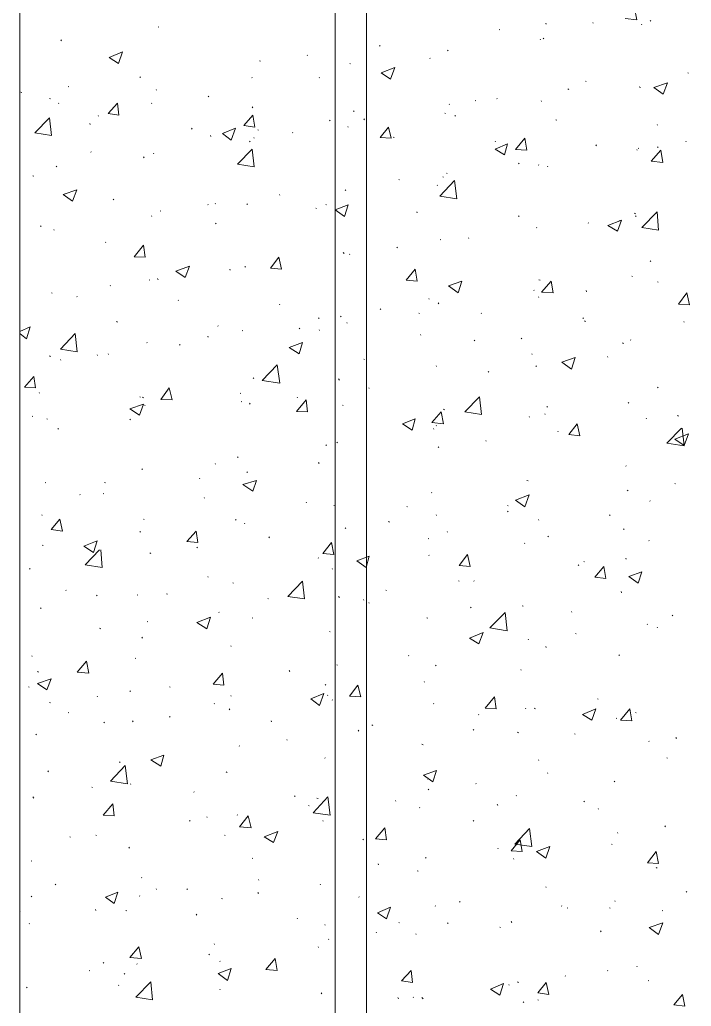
# Model space of a CAD drawing. Header units: millimetres. Extents: x 2928 to 3112, y 1220 to 1280.
# Drawn here: x 2940.98 to 2943.122, y 1243.663 to 1246.81 of the extents above; entities that cross this region are included whole.
import ezdxf

# ---------------------------------------------------------------- set-up
doc = ezdxf.new("R2010")
doc.units = ezdxf.units.MM

msp = doc.modelspace()

# ---------------------------------------------------------------- linework, layer by layer
at = {"color": 253, "linetype": 'Continuous', "lineweight": 5, "true_color": 0x9a9a9a}
for points in [[(2940.97965, 1262.56226), (2981.54689, 1262.56226), (2981.54689, 1240.79028), (2940.97965, 1240.79028)], [(2941.98633, 1261.55224), (2980.53854, 1261.55224), (2980.53854, 1241.8003), (2941.98633, 1241.8003)]]:
    msp.add_lwpolyline(points, close=True, dxfattribs=at)
msp.add_lwpolyline([(2961.2116, 1241.9003), (2942.08633, 1241.9003), (2942.08633, 1247.74538), (2950.25144, 1247.74538), (2950.25144, 1256.61384), (2942.08633, 1256.61384), (2942.08633, 1261.45224), (2961.2116, 1261.45224), (2961.2116, 1249.1904)], dxfattribs=at)
at = {"color": 92, "linetype": 'Continuous', "lineweight": 13, "true_color": 0x00b800}
for points in [[(2942.94801, 1246.8087), (2942.94134, 1246.84703), (2942.94134, 1246.84703)], [(2942.65967, 1246.79537), (2942.658, 1246.7987), (2942.658, 1246.7987)], [(2942.80967, 1246.7987), (2942.80801, 1246.80037), (2942.80801, 1246.80037)], [(2942.91134, 1246.8137), (2942.94801, 1246.8087), (2942.94801, 1246.8087)], [(2942.96467, 1246.7937), (2942.96301, 1246.79537), (2942.96301, 1246.79537)], [(2942.99301, 1246.80537), (2942.99134, 1246.80703), (2942.99134, 1246.80703)], [(2941.42299, 1246.78537), (2941.42132, 1246.78703), (2941.42132, 1246.78703)], [(2942.51133, 1246.77703), (2942.50967, 1246.7787), (2942.50967, 1246.7787)], [(2941.11298, 1246.74203), (2941.11131, 1246.74537), (2941.11131, 1246.74537)], [(2942.64134, 1246.74537), (2942.63967, 1246.74703), (2942.63967, 1246.74703)], [(2942.65134, 1246.7487), (2942.64967, 1246.75037), (2942.64967, 1246.75037)], [(2941.26465, 1246.6887), (2941.30798, 1246.70703), (2941.30798, 1246.70703)], [(2941.29465, 1246.67037), (2941.30798, 1246.70703), (2941.30798, 1246.70703)], [(2941.89799, 1246.69537), (2941.89633, 1246.69703), (2941.89633, 1246.69703)], [(2942.12966, 1246.72537), (2942.128, 1246.72703), (2942.128, 1246.72703)], [(2942.34633, 1246.71037), (2942.34467, 1246.71203), (2942.34467, 1246.71203)], [(2941.26465, 1246.6887), (2941.29465, 1246.67037), (2941.29465, 1246.67037)], [(2941.74799, 1246.67703), (2941.74466, 1246.6787), (2941.74466, 1246.6787)], [(2942.03466, 1246.6687), (2942.03299, 1246.67037), (2942.03299, 1246.67037)], [(2942.28966, 1246.68537), (2942.288, 1246.68703), (2942.288, 1246.68703)], [(2942.133, 1246.64036), (2942.17633, 1246.65703), (2942.17633, 1246.65703)], [(2942.133, 1246.64036), (2942.163, 1246.62036), (2942.163, 1246.62036)], [(2942.163, 1246.62036), (2942.17633, 1246.65703), (2942.17633, 1246.65703)], [(2943.11301, 1246.6387), (2943.11134, 1246.64036), (2943.11134, 1246.64036)], [(2941.36465, 1246.62536), (2941.36298, 1246.62703), (2941.36298, 1246.62703)], [(2941.72132, 1246.6237), (2941.71966, 1246.62536), (2941.71966, 1246.62536)], [(2941.93633, 1246.6237), (2941.93466, 1246.62536), (2941.93466, 1246.62536)], [(2942.78634, 1246.61203), (2942.78467, 1246.6137), (2942.78467, 1246.6137)], [(2943.00301, 1246.5937), (2943.04634, 1246.6087), (2943.04634, 1246.6087)], [(2943.03301, 1246.57203), (2943.04634, 1246.6087), (2943.04634, 1246.6087)], [(2940.98631, 1246.57703), (2940.98298, 1246.5787), (2940.98298, 1246.5787)], [(2941.13631, 1246.59536), (2941.13465, 1246.59703), (2941.13465, 1246.59703)], [(2941.41632, 1246.58536), (2941.41465, 1246.58703), (2941.41465, 1246.58703)], [(2942.73134, 1246.58703), (2942.728, 1246.5887), (2942.728, 1246.5887)], [(2942.95967, 1246.5937), (2942.95634, 1246.59536), (2942.95634, 1246.59536)], [(2943.00301, 1246.5937), (2943.03301, 1246.57203), (2943.03301, 1246.57203)], [(2941.07798, 1246.55703), (2941.07465, 1246.5587), (2941.07465, 1246.5587)], [(2941.10465, 1246.54203), (2941.10298, 1246.5437), (2941.10298, 1246.5437)], [(2941.26132, 1246.51036), (2941.29132, 1246.5437), (2941.29132, 1246.5437)], [(2941.29632, 1246.50536), (2941.29132, 1246.5437), (2941.29132, 1246.5437)], [(2941.40132, 1246.54203), (2941.39965, 1246.5437), (2941.39965, 1246.5437)], [(2941.58299, 1246.5637), (2941.58132, 1246.56536), (2941.58132, 1246.56536)], [(2942.35133, 1246.5387), (2942.34967, 1246.54036), (2942.34967, 1246.54036)], [(2942.43467, 1246.55036), (2942.433, 1246.55203), (2942.433, 1246.55203)], [(2942.503, 1246.55703), (2942.50133, 1246.5587), (2942.50133, 1246.5587)], [(2942.64467, 1246.5487), (2942.643, 1246.55036), (2942.643, 1246.55036)], [(2941.26132, 1246.51036), (2941.29632, 1246.50536), (2941.29632, 1246.50536)], [(2941.72299, 1246.5287), (2941.72132, 1246.53203), (2941.72132, 1246.53203)], [(2942.04633, 1246.51703), (2942.04466, 1246.5187), (2942.04466, 1246.5187)], [(2942.338, 1246.51036), (2942.33633, 1246.51203), (2942.33633, 1246.51203)], [(2941.02798, 1246.4487), (2941.07465, 1246.49703), (2941.07465, 1246.49703)], [(2941.08131, 1246.44036), (2941.07465, 1246.49703), (2941.07465, 1246.49703)], [(2941.20465, 1246.47536), (2941.20298, 1246.4787), (2941.20298, 1246.4787)], [(2941.23132, 1246.50203), (2941.22965, 1246.5037), (2941.22965, 1246.5037)], [(2941.69466, 1246.47203), (2941.72299, 1246.50536), (2941.72299, 1246.50536)], [(2941.72966, 1246.46703), (2941.72299, 1246.50536), (2941.72299, 1246.50536)], [(2941.96966, 1246.48703), (2941.96799, 1246.4887), (2941.96799, 1246.4887)], [(2942.07966, 1246.49036), (2942.07799, 1246.4937), (2942.07799, 1246.4937)], [(2942.36967, 1246.50203), (2942.368, 1246.5037), (2942.368, 1246.5037)], [(2942.693, 1246.4887), (2942.68967, 1246.49036), (2942.68967, 1246.49036)], [(2941.02798, 1246.4487), (2941.08131, 1246.44036), (2941.08131, 1246.44036)], [(2941.52965, 1246.46036), (2941.52799, 1246.4637), (2941.52799, 1246.4637)], [(2941.62632, 1246.44703), (2941.66799, 1246.4637), (2941.66799, 1246.4637)], [(2941.62632, 1246.44703), (2941.65466, 1246.42536), (2941.65466, 1246.42536)], [(2941.65466, 1246.42536), (2941.66799, 1246.4637), (2941.66799, 1246.4637)], [(2941.69466, 1246.47203), (2941.72966, 1246.46703), (2941.72966, 1246.46703)], [(2941.74132, 1246.45703), (2941.73966, 1246.4587), (2941.73966, 1246.4587)], [(2941.85132, 1246.4487), (2941.84966, 1246.45036), (2941.84966, 1246.45036)], [(2942.02799, 1246.46703), (2942.02633, 1246.4687), (2942.02633, 1246.4687)], [(2942.12966, 1246.4337), (2942.15633, 1246.46703), (2942.15633, 1246.46703)], [(2942.16466, 1246.43203), (2942.15633, 1246.46703), (2942.15633, 1246.46703)], [(2943.01467, 1246.4737), (2943.01301, 1246.47536), (2943.01301, 1246.47536)], [(2941.58965, 1246.43703), (2941.58799, 1246.44036), (2941.58799, 1246.44036)], [(2941.71466, 1246.42036), (2941.71299, 1246.42203), (2941.71299, 1246.42203)], [(2941.72799, 1246.43203), (2941.72632, 1246.4337), (2941.72632, 1246.4337)], [(2942.12966, 1246.4337), (2942.16466, 1246.43203), (2942.16466, 1246.43203)], [(2942.17466, 1246.4337), (2942.17133, 1246.43536), (2942.17133, 1246.43536)], [(2942.498, 1246.42036), (2942.49633, 1246.42203), (2942.49633, 1246.42203)], [(2942.49633, 1246.39703), (2942.53633, 1246.41369), (2942.53633, 1246.41369)], [(2942.52633, 1246.37869), (2942.53633, 1246.41369), (2942.53633, 1246.41369)], [(2942.56134, 1246.39536), (2942.59134, 1246.43203), (2942.59134, 1246.43203)], [(2942.598, 1246.39369), (2942.59134, 1246.43203), (2942.59134, 1246.43203)], [(2943.10634, 1246.42036), (2943.10468, 1246.42203), (2943.10468, 1246.42203)], [(2941.20798, 1246.38703), (2941.20632, 1246.38869), (2941.20632, 1246.38869)], [(2941.40799, 1246.38203), (2941.40632, 1246.38369), (2941.40632, 1246.38369)], [(2941.67466, 1246.34869), (2941.72132, 1246.39703), (2941.72132, 1246.39703)], [(2941.72799, 1246.34036), (2941.72132, 1246.39703), (2941.72132, 1246.39703)], [(2942.49633, 1246.39703), (2942.52633, 1246.37869), (2942.52633, 1246.37869)], [(2942.56134, 1246.39536), (2942.598, 1246.39369), (2942.598, 1246.39369)], [(2942.81967, 1246.40703), (2942.81801, 1246.41036), (2942.81801, 1246.41036)], [(2942.94967, 1246.39369), (2942.94801, 1246.39536), (2942.94801, 1246.39536)], [(2942.95467, 1246.39869), (2942.95301, 1246.40036), (2942.95301, 1246.40036)], [(2942.99467, 1246.35869), (2943.02467, 1246.39369), (2943.02467, 1246.39369)], [(2943.01634, 1246.40203), (2943.01467, 1246.40369), (2943.01467, 1246.40369)], [(2943.03134, 1246.35369), (2943.02467, 1246.39369), (2943.02467, 1246.39369)], [(2941.37632, 1246.36869), (2941.37465, 1246.37203), (2941.37465, 1246.37203)], [(2942.573, 1246.35036), (2942.57134, 1246.35203), (2942.57134, 1246.35203)], [(2942.99467, 1246.35869), (2943.03134, 1246.35369), (2943.03134, 1246.35369)], [(2941.09798, 1246.34036), (2941.09631, 1246.34203), (2941.09631, 1246.34203)], [(2941.67466, 1246.34869), (2941.72799, 1246.34036), (2941.72799, 1246.34036)], [(2942.343, 1246.31869), (2942.34133, 1246.32036), (2942.34133, 1246.32036)], [(2942.63634, 1246.34536), (2942.63467, 1246.34703), (2942.63467, 1246.34703)], [(2942.66467, 1246.34036), (2942.663, 1246.34203), (2942.663, 1246.34203)], [(2941.02465, 1246.31036), (2941.02131, 1246.31203), (2941.02131, 1246.31203)], [(2942.19133, 1246.29869), (2942.18966, 1246.30036), (2942.18966, 1246.30036)], [(2942.31966, 1246.24703), (2942.36633, 1246.29703), (2942.36633, 1246.29703)], [(2942.33133, 1246.30703), (2942.32967, 1246.30869), (2942.32967, 1246.30869)], [(2942.37467, 1246.23869), (2942.36633, 1246.29703), (2942.36633, 1246.29703)], [(2941.11798, 1246.25203), (2941.16132, 1246.26703), (2941.16132, 1246.26703)], [(2941.14798, 1246.23036), (2941.16132, 1246.26703), (2941.16132, 1246.26703)], [(2942.01966, 1246.26536), (2942.01799, 1246.26703), (2942.01799, 1246.26703)], [(2942.313, 1246.28036), (2942.31133, 1246.28203), (2942.31133, 1246.28203)], [(2941.11798, 1246.25203), (2941.14798, 1246.23036), (2941.14798, 1246.23036)], [(2941.27965, 1246.23536), (2941.27798, 1246.23703), (2941.27798, 1246.23703)], [(2941.60465, 1246.22203), (2941.60299, 1246.22369), (2941.60299, 1246.22369)], [(2941.80966, 1246.25036), (2941.80799, 1246.25203), (2941.80799, 1246.25203)], [(2942.31966, 1246.24703), (2942.37467, 1246.23869), (2942.37467, 1246.23869)], [(2941.42965, 1246.19869), (2941.42799, 1246.20036), (2941.42799, 1246.20036)], [(2941.58132, 1246.21869), (2941.57965, 1246.22036), (2941.57965, 1246.22036)], [(2941.70632, 1246.22036), (2941.70466, 1246.22203), (2941.70466, 1246.22203)], [(2941.92633, 1246.20703), (2941.92466, 1246.20869), (2941.92466, 1246.20869)], [(2941.95799, 1246.21869), (2941.95633, 1246.22036), (2941.95633, 1246.22036)], [(2941.98633, 1246.20369), (2942.02799, 1246.21869), (2942.02799, 1246.21869)], [(2941.98633, 1246.20369), (2942.01633, 1246.18202), (2942.01633, 1246.18202)], [(2942.01633, 1246.18202), (2942.02799, 1246.21869), (2942.02799, 1246.21869)], [(2942.248, 1246.19369), (2942.24633, 1246.19703), (2942.24633, 1246.19703)], [(2942.96467, 1246.14702), (2943.01301, 1246.19703), (2943.01301, 1246.19703)], [(2943.01801, 1246.13869), (2943.01301, 1246.19703), (2943.01301, 1246.19703)], [(2941.40132, 1246.18202), (2941.39965, 1246.18369), (2941.39965, 1246.18369)], [(2942.573, 1246.18202), (2942.57134, 1246.18369), (2942.57134, 1246.18369)], [(2942.79467, 1246.16036), (2942.793, 1246.16202), (2942.793, 1246.16202)], [(2942.85634, 1246.15369), (2942.89967, 1246.17036), (2942.89967, 1246.17036)], [(2942.88634, 1246.13536), (2942.89967, 1246.17036), (2942.89967, 1246.17036)], [(2942.89467, 1246.16702), (2942.89301, 1246.16869), (2942.89301, 1246.16869)], [(2942.94467, 1246.19036), (2942.94134, 1246.19202), (2942.94134, 1246.19202)], [(2942.94634, 1246.18202), (2942.94467, 1246.18369), (2942.94467, 1246.18369)], [(2941.04798, 1246.15036), (2941.04631, 1246.15202), (2941.04631, 1246.15202)], [(2941.08965, 1246.13869), (2941.08798, 1246.14036), (2941.08798, 1246.14036)], [(2941.60632, 1246.15869), (2941.60465, 1246.16036), (2941.60465, 1246.16036)], [(2942.62967, 1246.14536), (2942.628, 1246.14702), (2942.628, 1246.14702)], [(2942.85634, 1246.15369), (2942.88634, 1246.13536), (2942.88634, 1246.13536)], [(2942.96467, 1246.14702), (2943.01801, 1246.13869), (2943.01801, 1246.13869)], [(2941.25465, 1246.09869), (2941.25298, 1246.10036), (2941.25298, 1246.10036)], [(2942.323, 1246.10702), (2942.32133, 1246.10869), (2942.32133, 1246.10869)], [(2942.413, 1246.11202), (2942.41133, 1246.11369), (2942.41133, 1246.11369)], [(2941.34465, 1246.05369), (2941.37465, 1246.09036), (2941.37465, 1246.09036)], [(2941.37965, 1246.05202), (2941.37465, 1246.09036), (2941.37465, 1246.09036)], [(2942.01466, 1246.06369), (2942.01133, 1246.06702), (2942.01133, 1246.06702)], [(2942.18466, 1246.08202), (2942.183, 1246.08369), (2942.183, 1246.08369)], [(2941.34465, 1246.05369), (2941.37965, 1246.05202), (2941.37965, 1246.05202)], [(2941.77966, 1246.01702), (2941.80632, 1246.05202), (2941.80632, 1246.05202)], [(2941.81466, 1246.01369), (2941.80632, 1246.05202), (2941.80632, 1246.05202)], [(2942.03299, 1246.06036), (2942.03133, 1246.06202), (2942.03133, 1246.06202)], [(2942.99301, 1246.03869), (2942.99134, 1246.04036), (2942.99134, 1246.04036)], [(2941.47799, 1246.00702), (2941.52132, 1246.02369), (2941.52132, 1246.02369)], [(2941.47799, 1246.00702), (2941.50799, 1245.98702), (2941.50799, 1245.98702)], [(2941.50799, 1245.98702), (2941.52132, 1246.02369), (2941.52132, 1246.02369)], [(2941.65132, 1246.01036), (2941.64966, 1246.01369), (2941.64966, 1246.01369)], [(2941.69966, 1246.02036), (2941.69799, 1246.02202), (2941.69799, 1246.02202)], [(2941.77966, 1246.01702), (2941.81466, 1246.01369), (2941.81466, 1246.01369)], [(2942.213, 1245.97869), (2942.24133, 1246.01369), (2942.24133, 1246.01369)], [(2942.248, 1245.97536), (2942.24133, 1246.01369), (2942.24133, 1246.01369)], [(2941.39465, 1245.97869), (2941.39298, 1245.98036), (2941.39298, 1245.98036)], [(2941.42132, 1245.98036), (2941.41965, 1245.98369), (2941.41965, 1245.98369)], [(2942.213, 1245.97869), (2942.248, 1245.97536), (2942.248, 1245.97536)], [(2942.348, 1245.96035), (2942.38967, 1245.97536), (2942.38967, 1245.97536)], [(2942.378, 1245.93869), (2942.38967, 1245.97536), (2942.38967, 1245.97536)], [(2942.63967, 1245.97869), (2942.63634, 1245.98036), (2942.63634, 1245.98036)], [(2942.64467, 1245.94035), (2942.67467, 1245.97536), (2942.67467, 1245.97536)], [(2942.68134, 1245.93869), (2942.67467, 1245.97536), (2942.67467, 1245.97536)], [(2942.93467, 1245.99036), (2942.93301, 1245.99202), (2942.93301, 1245.99202)], [(2943.01634, 1245.97202), (2943.01467, 1245.97369), (2943.01467, 1245.97369)], [(2941.26965, 1245.96035), (2941.26798, 1245.96202), (2941.26798, 1245.96202)], [(2942.348, 1245.96035), (2942.378, 1245.93869), (2942.378, 1245.93869)], [(2942.62134, 1245.94535), (2942.61967, 1245.94702), (2942.61967, 1245.94702)], [(2942.788, 1245.94202), (2942.78634, 1245.94535), (2942.78634, 1245.94535)], [(2941.08298, 1245.93702), (2941.08131, 1245.93869), (2941.08131, 1245.93869)], [(2941.16298, 1245.92535), (2941.16132, 1245.92702), (2941.16132, 1245.92702)], [(2941.48632, 1245.91369), (2941.48465, 1245.91535), (2941.48465, 1245.91535)], [(2942.28633, 1245.91869), (2942.28466, 1245.92035), (2942.28466, 1245.92035)], [(2942.63634, 1245.92369), (2942.63467, 1245.92535), (2942.63467, 1245.92535)], [(2942.64467, 1245.94035), (2942.68134, 1245.93869), (2942.68134, 1245.93869)], [(2943.08134, 1245.90202), (2943.10801, 1245.93869), (2943.10801, 1245.93869)], [(2943.11634, 1245.90035), (2943.10801, 1245.93869), (2943.10801, 1245.93869)], [(2941.80966, 1245.90035), (2941.80799, 1245.90202), (2941.80799, 1245.90202)], [(2942.13133, 1245.88535), (2942.12966, 1245.88702), (2942.12966, 1245.88702)], [(2942.31633, 1245.90369), (2942.31466, 1245.90702), (2942.31466, 1245.90702)], [(2943.08134, 1245.90202), (2943.11634, 1245.90035), (2943.11634, 1245.90035)], [(2941.29132, 1245.84535), (2941.28798, 1245.84702), (2941.28798, 1245.84702)], [(2941.93466, 1245.85702), (2941.93299, 1245.85869), (2941.93299, 1245.85869)], [(2942.00466, 1245.86202), (2942.00299, 1245.86369), (2942.00299, 1245.86369)], [(2942.25466, 1245.87202), (2942.253, 1245.87369), (2942.253, 1245.87369)], [(2942.453, 1245.87202), (2942.45133, 1245.87369), (2942.45133, 1245.87369)], [(2942.778, 1245.85702), (2942.77634, 1245.85869), (2942.77634, 1245.85869)], [(2942.78467, 1245.84702), (2942.78134, 1245.84869), (2942.78134, 1245.84869)], [(2943.09968, 1245.84535), (2943.09801, 1245.84702), (2943.09801, 1245.84702)], [(2940.97965, 1245.81535), (2941.01298, 1245.83035), (2941.01298, 1245.83035)], [(2941.00131, 1245.79202), (2941.01298, 1245.83035), (2941.01298, 1245.83035)], [(2941.61299, 1245.83202), (2941.61132, 1245.83369), (2941.61132, 1245.83369)], [(2941.69132, 1245.81702), (2941.68966, 1245.81869), (2941.68966, 1245.81869)], [(2941.87299, 1245.82369), (2941.87133, 1245.82535), (2941.87133, 1245.82535)], [(2941.93633, 1245.81869), (2941.93466, 1245.82035), (2941.93466, 1245.82035)], [(2942.02466, 1245.84202), (2942.02299, 1245.84369), (2942.02299, 1245.84369)], [(2940.97965, 1245.80869), (2941.00131, 1245.79202), (2941.00131, 1245.79202)], [(2941.10965, 1245.75869), (2941.15631, 1245.80869), (2941.15631, 1245.80869)], [(2941.16298, 1245.75035), (2941.15631, 1245.80869), (2941.15631, 1245.80869)], [(2941.58132, 1245.79702), (2941.57965, 1245.80035), (2941.57965, 1245.80035)], [(2942.25966, 1245.80369), (2942.258, 1245.80535), (2942.258, 1245.80535)], [(2942.43133, 1245.78535), (2942.42967, 1245.78702), (2942.42967, 1245.78702)], [(2942.58134, 1245.79202), (2942.57967, 1245.79369), (2942.57967, 1245.79369)], [(2942.92967, 1245.78702), (2942.92801, 1245.78869), (2942.92801, 1245.78869)], [(2941.10965, 1245.75869), (2941.16298, 1245.75035), (2941.16298, 1245.75035)], [(2941.38632, 1245.77869), (2941.38465, 1245.78035), (2941.38465, 1245.78035)], [(2941.49132, 1245.77202), (2941.48965, 1245.77369), (2941.48965, 1245.77369)], [(2941.83966, 1245.76369), (2941.88133, 1245.78035), (2941.88133, 1245.78035)], [(2941.83966, 1245.76369), (2941.87133, 1245.74369), (2941.87133, 1245.74369)], [(2941.87133, 1245.74369), (2941.88133, 1245.78035), (2941.88133, 1245.78035)], [(2942.90634, 1245.77702), (2942.90301, 1245.77869), (2942.90301, 1245.77869)], [(2941.07798, 1245.73535), (2941.07465, 1245.73702), (2941.07465, 1245.73702)], [(2941.11131, 1245.72368), (2941.10965, 1245.72535), (2941.10965, 1245.72535)], [(2941.22798, 1245.73869), (2941.22632, 1245.74035), (2941.22632, 1245.74035)], [(2941.26298, 1245.74202), (2941.26132, 1245.74369), (2941.26132, 1245.74369)], [(2942.07966, 1245.72535), (2942.07799, 1245.72702), (2942.07799, 1245.72702)], [(2942.61467, 1245.74202), (2942.613, 1245.74369), (2942.613, 1245.74369)], [(2942.70967, 1245.71702), (2942.75134, 1245.73202), (2942.75134, 1245.73202)], [(2942.73967, 1245.69535), (2942.75134, 1245.73202), (2942.75134, 1245.73202)], [(2942.85634, 1245.73369), (2942.85467, 1245.73535), (2942.85467, 1245.73535)], [(2941.75299, 1245.65868), (2941.80132, 1245.70868), (2941.80132, 1245.70868)], [(2941.80966, 1245.65035), (2941.80132, 1245.70868), (2941.80132, 1245.70868)], [(2942.30966, 1245.70368), (2942.308, 1245.70535), (2942.308, 1245.70535)], [(2942.628, 1245.70368), (2942.62634, 1245.70535), (2942.62634, 1245.70535)], [(2942.70967, 1245.71702), (2942.73967, 1245.69535), (2942.73967, 1245.69535)], [(2940.99465, 1245.63702), (2941.02465, 1245.67202), (2941.02465, 1245.67202)], [(2941.02965, 1245.63535), (2941.02465, 1245.67202), (2941.02465, 1245.67202)], [(2941.72632, 1245.66535), (2941.72466, 1245.66702), (2941.72466, 1245.66702)], [(2941.75299, 1245.65868), (2941.80966, 1245.65035), (2941.80966, 1245.65035)], [(2941.99966, 1245.66035), (2941.99633, 1245.66368), (2941.99633, 1245.66368)], [(2942.47633, 1245.68535), (2942.47467, 1245.68702), (2942.47467, 1245.68702)], [(2940.99465, 1245.63702), (2941.02965, 1245.63535), (2941.02965, 1245.63535)], [(2941.42965, 1245.59868), (2941.45632, 1245.63535), (2941.45632, 1245.63535)], [(2941.46632, 1245.59702), (2941.45632, 1245.63535), (2941.45632, 1245.63535)], [(2942.09466, 1245.63368), (2942.09299, 1245.63535), (2942.09299, 1245.63535)], [(2943.01634, 1245.63535), (2943.01467, 1245.63702), (2943.01467, 1245.63702)], [(2941.04298, 1245.61868), (2941.04131, 1245.62035), (2941.04131, 1245.62035)], [(2941.36465, 1245.60535), (2941.36298, 1245.60702), (2941.36298, 1245.60702)], [(2941.37465, 1245.60368), (2941.37132, 1245.60535), (2941.37132, 1245.60535)], [(2941.42965, 1245.59868), (2941.46632, 1245.59702), (2941.46632, 1245.59702)], [(2941.68466, 1245.61702), (2941.68299, 1245.61868), (2941.68299, 1245.61868)], [(2941.86299, 1245.56035), (2941.89299, 1245.59702), (2941.89299, 1245.59702)], [(2941.86633, 1245.60368), (2941.86466, 1245.60535), (2941.86466, 1245.60535)], [(2941.89799, 1245.55868), (2941.89299, 1245.59702), (2941.89299, 1245.59702)], [(2942.39967, 1245.55868), (2942.44633, 1245.60702), (2942.44633, 1245.60702)], [(2942.453, 1245.55035), (2942.44633, 1245.60702), (2942.44633, 1245.60702)], [(2941.33132, 1245.56868), (2941.37465, 1245.58368), (2941.37465, 1245.58368)], [(2941.33132, 1245.56868), (2941.36132, 1245.54868), (2941.36132, 1245.54868)], [(2941.36132, 1245.54868), (2941.37465, 1245.58368), (2941.37465, 1245.58368)], [(2941.37965, 1245.57868), (2941.37798, 1245.58035), (2941.37798, 1245.58035)], [(2941.68799, 1245.59035), (2941.68632, 1245.59202), (2941.68632, 1245.59202)], [(2941.71466, 1245.58368), (2941.71299, 1245.58702), (2941.71299, 1245.58702)], [(2942.01133, 1245.57868), (2942.00966, 1245.58035), (2942.00966, 1245.58035)], [(2942.33467, 1245.56535), (2942.33133, 1245.56702), (2942.33133, 1245.56702)], [(2942.663, 1245.57368), (2942.66134, 1245.57535), (2942.66134, 1245.57535)], [(2942.92301, 1245.58702), (2942.92134, 1245.58868), (2942.92134, 1245.58868)], [(2941.02131, 1245.54368), (2941.01965, 1245.54535), (2941.01965, 1245.54535)], [(2941.06798, 1245.53535), (2941.06631, 1245.53702), (2941.06631, 1245.53702)], [(2941.33298, 1245.53368), (2941.33132, 1245.53535), (2941.33132, 1245.53535)], [(2941.86299, 1245.56035), (2941.89799, 1245.55868), (2941.89799, 1245.55868)], [(2942.20133, 1245.52035), (2942.24133, 1245.53702), (2942.24133, 1245.53702)], [(2942.23133, 1245.50035), (2942.24133, 1245.53702), (2942.24133, 1245.53702)], [(2942.29466, 1245.52535), (2942.32466, 1245.55868), (2942.32466, 1245.55868)], [(2942.33133, 1245.52035), (2942.32466, 1245.55868), (2942.32466, 1245.55868)], [(2942.39967, 1245.55868), (2942.453, 1245.55035), (2942.453, 1245.55035)], [(2942.60634, 1245.54202), (2942.60467, 1245.54368), (2942.60467, 1245.54368)], [(2942.65634, 1245.55035), (2942.65467, 1245.55202), (2942.65467, 1245.55202)], [(2942.97967, 1245.53702), (2942.97801, 1245.53868), (2942.97801, 1245.53868)], [(2943.08134, 1245.54535), (2943.07801, 1245.54702), (2943.07801, 1245.54702)], [(2941.10298, 1245.50368), (2941.10131, 1245.50535), (2941.10131, 1245.50535)], [(2942.20133, 1245.52035), (2942.23133, 1245.50035), (2942.23133, 1245.50035)], [(2942.29466, 1245.52535), (2942.33133, 1245.52035), (2942.33133, 1245.52035)], [(2942.30133, 1245.50368), (2942.29966, 1245.50535), (2942.29966, 1245.50535)], [(2942.30966, 1245.51368), (2942.308, 1245.51535), (2942.308, 1245.51535)], [(2942.73134, 1245.48701), (2942.758, 1245.52035), (2942.758, 1245.52035)], [(2942.76634, 1245.48201), (2942.758, 1245.52035), (2942.758, 1245.52035)], [(2943.04468, 1245.45868), (2943.09134, 1245.50702), (2943.09134, 1245.50702)], [(2943.09968, 1245.45035), (2943.09301, 1245.50702), (2943.09301, 1245.50702)], [(2942.698, 1245.49535), (2942.69634, 1245.49702), (2942.69634, 1245.49702)], [(2942.73134, 1245.48701), (2942.76634, 1245.48201), (2942.76634, 1245.48201)], [(2943.06968, 1245.47201), (2943.11301, 1245.48868), (2943.11301, 1245.48868)], [(2943.06968, 1245.47201), (2943.09968, 1245.45201), (2943.09968, 1245.45201)], [(2943.09968, 1245.45201), (2943.11301, 1245.48868), (2943.11301, 1245.48868)], [(2941.95799, 1245.45201), (2941.95633, 1245.45368), (2941.95633, 1245.45368)], [(2941.99299, 1245.46035), (2941.99133, 1245.46201), (2941.99133, 1245.46201)], [(2942.31633, 1245.44535), (2942.31466, 1245.44701), (2942.31466, 1245.44701)], [(2942.468, 1245.46535), (2942.46633, 1245.46701), (2942.46633, 1245.46701)], [(2943.04468, 1245.45868), (2943.09968, 1245.45035), (2943.09968, 1245.45035)], [(2941.67632, 1245.41368), (2941.67466, 1245.41535), (2941.67466, 1245.41535)], [(2941.37132, 1245.37535), (2941.36965, 1245.37701), (2941.36965, 1245.37701)], [(2941.60465, 1245.39201), (2941.60299, 1245.39368), (2941.60299, 1245.39368)], [(2941.93466, 1245.39368), (2941.93299, 1245.39701), (2941.93299, 1245.39701)], [(2942.91467, 1245.38535), (2942.91301, 1245.38701), (2942.91301, 1245.38701)], [(2941.55465, 1245.34535), (2941.55299, 1245.34701), (2941.55299, 1245.34701)], [(2941.70632, 1245.36535), (2941.70466, 1245.36701), (2941.70466, 1245.36701)], [(2941.06298, 1245.33201), (2941.06131, 1245.33368), (2941.06131, 1245.33368)], [(2941.25298, 1245.33201), (2941.24965, 1245.33368), (2941.24965, 1245.33368)], [(2941.69132, 1245.32701), (2941.73466, 1245.34035), (2941.73466, 1245.34035)], [(2941.69132, 1245.32701), (2941.72299, 1245.30535), (2941.72299, 1245.30535)], [(2941.72299, 1245.30535), (2941.73466, 1245.34035), (2941.73466, 1245.34035)], [(2942.60134, 1245.33868), (2942.598, 1245.34035), (2942.598, 1245.34035)], [(2943.07134, 1245.32868), (2943.06968, 1245.33035), (2943.06968, 1245.33035)], [(2941.17298, 1245.29368), (2941.17132, 1245.29535), (2941.17132, 1245.29535)], [(2941.24798, 1245.29701), (2941.24632, 1245.29868), (2941.24632, 1245.29868)], [(2941.56965, 1245.28368), (2941.56799, 1245.28535), (2941.56799, 1245.28535)], [(2942.29466, 1245.30035), (2942.293, 1245.30201), (2942.293, 1245.30201)], [(2942.56134, 1245.27701), (2942.60467, 1245.29368), (2942.60467, 1245.29368)], [(2942.59134, 1245.25534), (2942.60467, 1245.29368), (2942.60467, 1245.29368)], [(2942.92134, 1245.30701), (2942.91801, 1245.30868), (2942.91801, 1245.30868)], [(2941.89466, 1245.26868), (2941.89299, 1245.27035), (2941.89299, 1245.27035)], [(2941.98466, 1245.25868), (2941.98133, 1245.26034), (2941.98133, 1245.26034)], [(2942.21633, 1245.25534), (2942.21466, 1245.25701), (2942.21466, 1245.25701)], [(2942.538, 1245.25868), (2942.53633, 1245.26034), (2942.53633, 1245.26034)], [(2942.56134, 1245.27701), (2942.59134, 1245.25534), (2942.59134, 1245.25534)], [(2942.99134, 1245.27368), (2942.98967, 1245.27535), (2942.98967, 1245.27535)], [(2941.05131, 1245.22868), (2941.04965, 1245.23034), (2941.04965, 1245.23034)], [(2941.07965, 1245.18368), (2941.10798, 1245.21701), (2941.10798, 1245.21701)], [(2941.11631, 1245.17868), (2941.10798, 1245.21701), (2941.10798, 1245.21701)], [(2941.37632, 1245.21534), (2941.37465, 1245.21701), (2941.37465, 1245.21701)], [(2942.30966, 1245.22868), (2942.308, 1245.23034), (2942.308, 1245.23034)], [(2942.538, 1245.24034), (2942.53633, 1245.24201), (2942.53633, 1245.24201)], [(2942.86301, 1245.22868), (2942.86134, 1245.23034), (2942.86134, 1245.23034)], [(2941.66966, 1245.21368), (2941.66799, 1245.21534), (2941.66799, 1245.21534)], [(2941.69799, 1245.20201), (2941.69632, 1245.20368), (2941.69632, 1245.20368)], [(2942.01966, 1245.18701), (2942.01799, 1245.18868), (2942.01799, 1245.18868)], [(2942.15966, 1245.20701), (2942.15633, 1245.20868), (2942.15633, 1245.20868)], [(2942.63634, 1245.21368), (2942.63467, 1245.21534), (2942.63467, 1245.21534)], [(2942.90801, 1245.18368), (2942.90634, 1245.18534), (2942.90634, 1245.18534)], [(2941.07965, 1245.18368), (2941.11631, 1245.17868), (2941.11631, 1245.17868)], [(2941.36465, 1245.17534), (2941.36298, 1245.17701), (2941.36298, 1245.17701)], [(2941.51299, 1245.14534), (2941.54299, 1245.17868), (2941.54299, 1245.17868)], [(2941.54799, 1245.14201), (2941.54299, 1245.17868), (2941.54299, 1245.17868)], [(2941.77632, 1245.15701), (2941.77466, 1245.16034), (2941.77466, 1245.16034)], [(2942.28466, 1245.15368), (2942.283, 1245.15534), (2942.283, 1245.15534)], [(2942.34467, 1245.17534), (2942.343, 1245.17701), (2942.343, 1245.17701)], [(2942.66634, 1245.16034), (2942.66467, 1245.16201), (2942.66467, 1245.16201)], [(2941.05465, 1245.13201), (2941.05131, 1245.13368), (2941.05131, 1245.13368)], [(2941.18465, 1245.13034), (2941.22632, 1245.14701), (2941.22632, 1245.14701)], [(2941.18465, 1245.13034), (2941.21465, 1245.11034), (2941.21465, 1245.11034)], [(2941.21465, 1245.11034), (2941.22632, 1245.14701), (2941.22632, 1245.14701)], [(2941.51299, 1245.14534), (2941.54799, 1245.14201), (2941.54799, 1245.14201)], [(2941.54632, 1245.12534), (2941.54465, 1245.12701), (2941.54465, 1245.12701)], [(2941.94633, 1245.10701), (2941.97466, 1245.14201), (2941.97466, 1245.14201)], [(2941.98133, 1245.10368), (2941.97466, 1245.14201), (2941.97466, 1245.14201)], [(2942.59134, 1245.13868), (2942.58967, 1245.14034), (2942.58967, 1245.14034)], [(2942.98801, 1245.14701), (2942.98634, 1245.14868), (2942.98634, 1245.14868)], [(2941.18798, 1245.07034), (2941.23465, 1245.11868), (2941.23465, 1245.11868)], [(2941.24298, 1245.06201), (2941.23798, 1245.11868), (2941.23798, 1245.11868)], [(2941.39799, 1245.10701), (2941.39465, 1245.10868), (2941.39465, 1245.10868)], [(2941.93299, 1245.09201), (2941.93133, 1245.09368), (2941.93133, 1245.09368)], [(2941.94633, 1245.10701), (2941.98133, 1245.10368), (2941.98133, 1245.10368)], [(2942.05466, 1245.08368), (2942.09466, 1245.09868), (2942.09466, 1245.09868)], [(2942.08466, 1245.06201), (2942.09466, 1245.09868), (2942.09466, 1245.09868)], [(2942.28633, 1245.10034), (2942.28466, 1245.10201), (2942.28466, 1245.10201)], [(2942.38133, 1245.06868), (2942.408, 1245.10368), (2942.408, 1245.10368)], [(2942.41633, 1245.06534), (2942.408, 1245.10368), (2942.408, 1245.10368)], [(2942.91467, 1245.08868), (2942.91301, 1245.09201), (2942.91301, 1245.09201)], [(2941.18798, 1245.07034), (2941.24298, 1245.06201), (2941.24298, 1245.06201)], [(2942.05466, 1245.08368), (2942.08466, 1245.06201), (2942.08466, 1245.06201)], [(2942.38133, 1245.06868), (2942.41633, 1245.06534), (2942.41633, 1245.06534)], [(2942.763, 1245.06868), (2942.76134, 1245.07034), (2942.76134, 1245.07034)], [(2942.78134, 1245.08034), (2942.77967, 1245.08201), (2942.77967, 1245.08201)], [(2942.81467, 1245.03201), (2942.84301, 1245.06534), (2942.84301, 1245.06534)], [(2942.84967, 1245.02701), (2942.84301, 1245.06534), (2942.84301, 1245.06534)], [(2941.01298, 1245.05701), (2941.01131, 1245.05868), (2941.01131, 1245.05868)], [(2941.58132, 1245.03201), (2941.57965, 1245.03368), (2941.57965, 1245.03368)], [(2941.97799, 1245.05701), (2941.97633, 1245.05868), (2941.97633, 1245.05868)], [(2942.81467, 1245.03201), (2942.84967, 1245.02701), (2942.84967, 1245.02701)], [(2942.92301, 1245.03368), (2942.96467, 1245.04868), (2942.96467, 1245.04868)], [(2942.92301, 1245.03368), (2942.95301, 1245.01201), (2942.95301, 1245.01201)], [(2942.95301, 1245.01201), (2942.96467, 1245.04868), (2942.96467, 1245.04868)], [(2941.66132, 1245.01201), (2941.65966, 1245.01367), (2941.65966, 1245.01367)], [(2941.83466, 1244.97034), (2941.88133, 1245.01867), (2941.88133, 1245.01867)], [(2941.88799, 1244.96201), (2941.88133, 1245.01867), (2941.88133, 1245.01867)], [(2942.38133, 1245.01867), (2942.37967, 1245.02034), (2942.37967, 1245.02034)], [(2942.42967, 1245.01867), (2942.428, 1245.02034), (2942.428, 1245.02034)], [(2941.12798, 1244.98867), (2941.12631, 1244.99034), (2941.12631, 1244.99034)], [(2941.22632, 1244.97201), (2941.22465, 1244.97367), (2941.22465, 1244.97367)], [(2941.35632, 1244.97367), (2941.35465, 1244.97534), (2941.35465, 1244.97534)], [(2941.45132, 1244.97701), (2941.44799, 1244.97867), (2941.44799, 1244.97867)], [(2941.83466, 1244.97034), (2941.88799, 1244.96201), (2941.88799, 1244.96201)], [(2941.99966, 1244.96701), (2941.99633, 1244.97034), (2941.99633, 1244.97034)], [(2942.14966, 1244.98867), (2942.148, 1244.99034), (2942.148, 1244.99034)], [(2942.89967, 1244.98201), (2942.89801, 1244.98534), (2942.89801, 1244.98534)], [(2941.04798, 1244.93201), (2941.04631, 1244.93367), (2941.04631, 1244.93367)], [(2941.77299, 1244.96201), (2941.77132, 1244.96367), (2941.77132, 1244.96367)], [(2942.07799, 1244.95867), (2942.07633, 1244.96034), (2942.07633, 1244.96034)], [(2942.09466, 1244.94867), (2942.09299, 1244.95034), (2942.09299, 1244.95034)], [(2942.41967, 1244.93367), (2942.418, 1244.93534), (2942.418, 1244.93534)], [(2942.58634, 1244.93867), (2942.583, 1244.94034), (2942.583, 1244.94034)], [(2941.54465, 1244.88701), (2941.58799, 1244.90367), (2941.58799, 1244.90367)], [(2941.57632, 1244.86701), (2941.58799, 1244.90367), (2941.58799, 1244.90367)], [(2941.61632, 1244.91867), (2941.61465, 1244.92034), (2941.61465, 1244.92034)], [(2942.47967, 1244.87034), (2942.528, 1244.91867), (2942.528, 1244.91867)], [(2942.53467, 1244.86034), (2942.528, 1244.91867), (2942.528, 1244.91867)], [(2942.74134, 1244.92034), (2942.73967, 1244.92201), (2942.73967, 1244.92201)], [(2943.06301, 1244.90867), (2943.06134, 1244.91034), (2943.06134, 1244.91034)], [(2941.38798, 1244.88867), (2941.38632, 1244.89034), (2941.38632, 1244.89034)], [(2941.54465, 1244.88701), (2941.57632, 1244.86701), (2941.57632, 1244.86701)], [(2941.72299, 1244.90034), (2941.72132, 1244.90201), (2941.72132, 1244.90201)], [(2942.28133, 1244.90034), (2942.278, 1244.90201), (2942.278, 1244.90201)], [(2942.98301, 1244.88034), (2942.98134, 1244.88201), (2942.98134, 1244.88201)], [(2943.01467, 1244.87034), (2943.01301, 1244.87201), (2943.01301, 1244.87201)], [(2941.23798, 1244.86701), (2941.23465, 1244.86867), (2941.23465, 1244.86867)], [(2941.37132, 1244.83701), (2941.36965, 1244.84034), (2941.36965, 1244.84034)], [(2941.96966, 1244.85701), (2941.96799, 1244.85867), (2941.96799, 1244.85867)], [(2942.41467, 1244.83701), (2942.458, 1244.85534), (2942.458, 1244.85534)], [(2942.44467, 1244.81867), (2942.458, 1244.85534), (2942.458, 1244.85534)], [(2942.47967, 1244.87034), (2942.53467, 1244.86034), (2942.53467, 1244.86034)], [(2942.75467, 1244.85034), (2942.753, 1244.85201), (2942.753, 1244.85201)], [(2941.65466, 1244.81034), (2941.65299, 1244.81201), (2941.65299, 1244.81201)], [(2942.41467, 1244.83701), (2942.44467, 1244.81867), (2942.44467, 1244.81867)], [(2942.603, 1244.83201), (2942.60134, 1244.83367), (2942.60134, 1244.83367)], [(2942.65967, 1244.80701), (2942.658, 1244.81034), (2942.658, 1244.81034)], [(2941.01965, 1244.77867), (2941.01798, 1244.78034), (2941.01798, 1244.78034)], [(2942.22133, 1244.78034), (2942.21966, 1244.782), (2942.21966, 1244.782)], [(2942.89301, 1244.782), (2942.89134, 1244.78367), (2942.89134, 1244.78367)], [(2941.16298, 1244.72867), (2941.19298, 1244.76367), (2941.19298, 1244.76367)], [(2941.19965, 1244.72534), (2941.19298, 1244.76367), (2941.19298, 1244.76367)], [(2941.34965, 1244.772), (2941.34798, 1244.77367), (2941.34798, 1244.77367)], [(2941.99299, 1244.75034), (2941.99133, 1244.752), (2941.99133, 1244.752)], [(2942.308, 1244.74867), (2942.30633, 1244.75034), (2942.30633, 1244.75034)], [(2941.03965, 1244.72867), (2941.03631, 1244.73034), (2941.03631, 1244.73034)], [(2941.16298, 1244.72867), (2941.19965, 1244.72534), (2941.19965, 1244.72534)], [(2941.59632, 1244.69034), (2941.62632, 1244.72534), (2941.62632, 1244.72534)], [(2941.63132, 1244.687), (2941.62632, 1244.72534), (2941.62632, 1244.72534)], [(2941.84132, 1244.73034), (2941.83966, 1244.73367), (2941.83966, 1244.73367)], [(2942.57967, 1244.73534), (2942.578, 1244.737), (2942.578, 1244.737)], [(2941.00965, 1244.68034), (2941.00798, 1244.682), (2941.00798, 1244.682)], [(2941.03631, 1244.692), (2941.07965, 1244.707), (2941.07965, 1244.707)], [(2941.03631, 1244.692), (2941.06631, 1244.672), (2941.06631, 1244.672)], [(2941.06631, 1244.672), (2941.07965, 1244.707), (2941.07965, 1244.707)], [(2941.45965, 1244.68034), (2941.45799, 1244.682), (2941.45799, 1244.682)], [(2941.59632, 1244.69034), (2941.63132, 1244.687), (2941.63132, 1244.687)], [(2941.95633, 1244.687), (2941.95466, 1244.68867), (2941.95466, 1244.68867)], [(2942.03133, 1244.652), (2942.05799, 1244.687), (2942.05799, 1244.687)], [(2942.06799, 1244.65034), (2942.05799, 1244.687), (2942.05799, 1244.687)], [(2942.27133, 1244.697), (2942.26966, 1244.69867), (2942.26966, 1244.69867)], [(2941.22798, 1244.65034), (2941.22632, 1244.652), (2941.22632, 1244.652)], [(2941.33298, 1244.667), (2941.33132, 1244.66867), (2941.33132, 1244.66867)], [(2941.65466, 1244.652), (2941.65299, 1244.65367), (2941.65299, 1244.65367)], [(2941.90799, 1244.64367), (2941.94966, 1244.66034), (2941.94966, 1244.66034)], [(2941.93633, 1244.622), (2941.94966, 1244.66034), (2941.94966, 1244.66034)], [(2941.96299, 1244.65367), (2941.96133, 1244.65534), (2941.96133, 1244.65534)], [(2942.03133, 1244.652), (2942.06799, 1244.65034), (2942.06799, 1244.65034)], [(2942.46467, 1244.61367), (2942.49467, 1244.65034), (2942.49467, 1244.65034)], [(2942.49967, 1244.612), (2942.49467, 1244.65034), (2942.49467, 1244.65034)], [(2941.07798, 1244.63034), (2941.07465, 1244.632), (2941.07465, 1244.632)], [(2941.60132, 1244.627), (2941.59965, 1244.62867), (2941.59965, 1244.62867)], [(2941.90799, 1244.64367), (2941.93633, 1244.622), (2941.93633, 1244.622)], [(2941.97799, 1244.63867), (2941.97633, 1244.64034), (2941.97633, 1244.64034)], [(2942.30133, 1244.627), (2942.29966, 1244.62867), (2942.29966, 1244.62867)], [(2942.82467, 1244.642), (2942.82301, 1244.64367), (2942.82301, 1244.64367)], [(2941.13631, 1244.59867), (2941.13465, 1244.60034), (2941.13465, 1244.60034)], [(2941.64966, 1244.60867), (2941.64799, 1244.612), (2941.64799, 1244.612)], [(2942.44467, 1244.592), (2942.443, 1244.59367), (2942.443, 1244.59367)], [(2942.46467, 1244.61367), (2942.49967, 1244.612), (2942.49967, 1244.612)], [(2942.59467, 1244.612), (2942.593, 1244.61367), (2942.593, 1244.61367)], [(2942.62467, 1244.612), (2942.62134, 1244.61367), (2942.62134, 1244.61367)], [(2942.77467, 1244.59367), (2942.81801, 1244.612), (2942.81801, 1244.612)], [(2942.77467, 1244.59367), (2942.80467, 1244.57534), (2942.80467, 1244.57534)], [(2942.80467, 1244.57534), (2942.81801, 1244.612), (2942.81801, 1244.612)], [(2942.89634, 1244.57534), (2942.92634, 1244.612), (2942.92634, 1244.612)], [(2942.93301, 1244.57367), (2942.92634, 1244.612), (2942.92634, 1244.612)], [(2942.94634, 1244.59867), (2942.94467, 1244.60034), (2942.94467, 1244.60034)], [(2941.24965, 1244.567), (2941.24798, 1244.56867), (2941.24798, 1244.56867)], [(2941.34132, 1244.57034), (2941.33965, 1244.57367), (2941.33965, 1244.57367)], [(2941.45965, 1244.58534), (2941.45799, 1244.587), (2941.45799, 1244.587)], [(2941.78299, 1244.57034), (2941.78132, 1244.57367), (2941.78132, 1244.57367)], [(2942.10633, 1244.55867), (2942.103, 1244.56033), (2942.103, 1244.56033)], [(2942.88467, 1244.58034), (2942.88301, 1244.582), (2942.88301, 1244.582)], [(2942.89634, 1244.57534), (2942.93301, 1244.57367), (2942.93301, 1244.57367)], [(2941.03298, 1244.52867), (2941.03131, 1244.53033), (2941.03131, 1244.53033)], [(2942.06133, 1244.54033), (2942.05966, 1244.54367), (2942.05966, 1244.54367)], [(2942.428, 1244.54367), (2942.42633, 1244.54533), (2942.42633, 1244.54533)], [(2942.57134, 1244.53533), (2942.568, 1244.537), (2942.568, 1244.537)], [(2942.75134, 1244.53033), (2942.74967, 1244.532), (2942.74967, 1244.532)], [(2941.68132, 1244.492), (2941.67966, 1244.49367), (2941.67966, 1244.49367)], [(2941.83299, 1244.512), (2941.83132, 1244.51367), (2941.83132, 1244.51367)], [(2942.26633, 1244.497), (2942.263, 1244.49867), (2942.263, 1244.49867)], [(2942.98801, 1244.507), (2942.98634, 1244.50867), (2942.98634, 1244.50867)], [(2943.07468, 1244.517), (2943.07301, 1244.52033), (2943.07301, 1244.52033)], [(2941.39799, 1244.44867), (2941.43965, 1244.46367), (2941.43965, 1244.46367)], [(2941.42965, 1244.42867), (2941.43965, 1244.46367), (2941.43965, 1244.46367)], [(2941.26965, 1244.38033), (2941.31632, 1244.43033), (2941.31632, 1244.43033)], [(2941.29965, 1244.44033), (2941.29798, 1244.442), (2941.29798, 1244.442)], [(2941.32298, 1244.372), (2941.31632, 1244.43033), (2941.31632, 1244.43033)], [(2941.39799, 1244.44867), (2941.42965, 1244.42867), (2941.42965, 1244.42867)], [(2941.95466, 1244.45367), (2941.95299, 1244.45533), (2941.95299, 1244.45533)], [(2942.63634, 1244.447), (2942.63467, 1244.44867), (2942.63467, 1244.44867)], [(2943.04634, 1244.45367), (2943.04468, 1244.45533), (2943.04468, 1244.45533)], [(2941.07131, 1244.41033), (2941.06965, 1244.41367), (2941.06965, 1244.41367)], [(2941.64132, 1244.40867), (2941.63799, 1244.41033), (2941.63799, 1244.41033)], [(2942.268, 1244.40033), (2942.30966, 1244.41533), (2942.30966, 1244.41533)], [(2942.268, 1244.40033), (2942.298, 1244.37867), (2942.298, 1244.37867)], [(2942.298, 1244.37867), (2942.30966, 1244.41533), (2942.30966, 1244.41533)], [(2942.66467, 1244.40533), (2942.663, 1244.407), (2942.663, 1244.407)], [(2941.26965, 1244.38033), (2941.32298, 1244.372), (2941.32298, 1244.372)], [(2941.33465, 1244.37033), (2941.33298, 1244.372), (2941.33298, 1244.372)], [(2942.283, 1244.387), (2942.28133, 1244.38867), (2942.28133, 1244.38867)], [(2942.43633, 1244.372), (2942.43467, 1244.37367), (2942.43467, 1244.37367)], [(2942.87801, 1244.37867), (2942.87634, 1244.38033), (2942.87634, 1244.38033)], [(2941.21132, 1244.36033), (2941.20965, 1244.362), (2941.20965, 1244.362)], [(2941.53632, 1244.34533), (2941.53465, 1244.347), (2941.53465, 1244.347)], [(2942.28466, 1244.35367), (2942.283, 1244.35533), (2942.283, 1244.35533)], [(2941.02465, 1244.327), (2941.02131, 1244.33033), (2941.02131, 1244.33033)], [(2941.24632, 1244.272), (2941.27632, 1244.30866), (2941.27632, 1244.30866)], [(2941.28132, 1244.27033), (2941.27632, 1244.30866), (2941.27632, 1244.30866)], [(2941.85799, 1244.332), (2941.85632, 1244.33367), (2941.85632, 1244.33367)], [(2941.91633, 1244.28033), (2941.96299, 1244.33033), (2941.96299, 1244.33033)], [(2941.93133, 1244.32533), (2941.92799, 1244.327), (2941.92799, 1244.327)], [(2941.96966, 1244.272), (2941.96299, 1244.33033), (2941.96299, 1244.33033)], [(2942.17966, 1244.317), (2942.178, 1244.31866), (2942.178, 1244.31866)], [(2942.50467, 1244.30366), (2942.503, 1244.307), (2942.503, 1244.307)], [(2942.56467, 1244.33367), (2942.563, 1244.33533), (2942.563, 1244.33533)], [(2942.78134, 1244.31533), (2942.77967, 1244.317), (2942.77967, 1244.317)], [(2941.67466, 1244.272), (2941.67299, 1244.27366), (2941.67299, 1244.27366)], [(2941.90299, 1244.302), (2941.90133, 1244.30366), (2941.90133, 1244.30366)], [(2941.91633, 1244.28033), (2941.96966, 1244.272), (2941.96966, 1244.272)], [(2942.25633, 1244.29533), (2942.25466, 1244.297), (2942.25466, 1244.297)], [(2942.82634, 1244.292), (2942.82467, 1244.29366), (2942.82467, 1244.29366)], [(2941.24632, 1244.272), (2941.28132, 1244.27033), (2941.28132, 1244.27033)], [(2941.52299, 1244.25366), (2941.52132, 1244.25533), (2941.52132, 1244.25533)], [(2941.57799, 1244.26533), (2941.57632, 1244.267), (2941.57632, 1244.267)], [(2941.68132, 1244.23533), (2941.70799, 1244.27033), (2941.70799, 1244.27033)], [(2941.71799, 1244.232), (2941.70799, 1244.27033), (2941.70799, 1244.27033)], [(2941.94799, 1244.25366), (2941.94633, 1244.25533), (2941.94633, 1244.25533)], [(2942.428, 1244.25366), (2942.42633, 1244.25533), (2942.42633, 1244.25533)], [(2941.68132, 1244.23533), (2941.71799, 1244.232), (2941.71799, 1244.232)], [(2941.75966, 1244.20366), (2941.80299, 1244.22033), (2941.80299, 1244.22033)], [(2941.78966, 1244.18533), (2941.80299, 1244.22033), (2941.80299, 1244.22033)], [(2942.11466, 1244.197), (2942.14466, 1244.232), (2942.14466, 1244.232)], [(2942.14966, 1244.19366), (2942.14466, 1244.232), (2942.14466, 1244.232)], [(2942.55967, 1244.18033), (2942.60634, 1244.23033), (2942.60634, 1244.23033)], [(2942.613, 1244.172), (2942.60634, 1244.23033), (2942.60634, 1244.23033)], [(2942.88801, 1244.21533), (2942.88634, 1244.217), (2942.88634, 1244.217)], [(2943.03968, 1244.23533), (2943.03801, 1244.23866), (2943.03801, 1244.23866)], [(2941.14131, 1244.202), (2941.13965, 1244.20366), (2941.13965, 1244.20366)], [(2941.22465, 1244.207), (2941.22298, 1244.20866), (2941.22298, 1244.20866)], [(2941.63466, 1244.207), (2941.63299, 1244.20866), (2941.63299, 1244.20866)], [(2941.75966, 1244.20366), (2941.78966, 1244.18533), (2941.78966, 1244.18533)], [(2942.07633, 1244.19366), (2942.07466, 1244.19533), (2942.07466, 1244.19533)], [(2942.11466, 1244.197), (2942.14966, 1244.19366), (2942.14966, 1244.19366)], [(2942.548, 1244.15866), (2942.57634, 1244.19366), (2942.57634, 1244.19366)], [(2942.55967, 1244.18033), (2942.613, 1244.172), (2942.613, 1244.172)], [(2942.583, 1244.157), (2942.57634, 1244.19366), (2942.57634, 1244.19366)], [(2942.86967, 1244.17866), (2942.86801, 1244.18033), (2942.86801, 1244.18033)], [(2941.32965, 1244.167), (2941.32798, 1244.17033), (2941.32798, 1244.17033)], [(2942.50633, 1244.16533), (2942.50467, 1244.167), (2942.50467, 1244.167)], [(2942.548, 1244.15866), (2942.583, 1244.157), (2942.583, 1244.157)], [(2942.628, 1244.157), (2942.67134, 1244.172), (2942.67134, 1244.172)], [(2942.628, 1244.157), (2942.658, 1244.13533), (2942.658, 1244.13533)], [(2942.658, 1244.13533), (2942.67134, 1244.172), (2942.67134, 1244.172)], [(2942.98301, 1244.12033), (2943.00967, 1244.157), (2943.00967, 1244.157)], [(2943.01801, 1244.11866), (2943.00967, 1244.157), (2943.00967, 1244.157)], [(2941.01798, 1244.12533), (2941.01631, 1244.127), (2941.01631, 1244.127)], [(2941.72299, 1244.13366), (2941.72132, 1244.13533), (2941.72132, 1244.13533)], [(2942.12466, 1244.11366), (2942.123, 1244.117), (2942.123, 1244.117)], [(2942.27633, 1244.13533), (2942.27466, 1244.137), (2942.27466, 1244.137)], [(2942.55633, 1244.132), (2942.55467, 1244.13366), (2942.55467, 1244.13366)], [(2942.98301, 1244.12033), (2943.01801, 1244.11866), (2943.01801, 1244.11866)], [(2942.25133, 1244.09366), (2942.248, 1244.09533), (2942.248, 1244.09533)], [(2943.01301, 1244.10366), (2943.00967, 1244.10533), (2943.00967, 1244.10533)], [(2941.36965, 1244.07199), (2941.36798, 1244.07366), (2941.36798, 1244.07366)], [(2941.74299, 1244.06533), (2941.74132, 1244.06699), (2941.74132, 1244.06699)], [(2941.09465, 1244.05033), (2941.09298, 1244.05199), (2941.09298, 1244.05199)], [(2941.25298, 1244.01033), (2941.29298, 1244.02699), (2941.29298, 1244.02699)], [(2941.28132, 1243.99033), (2941.29298, 1244.02699), (2941.29298, 1244.02699)], [(2941.41632, 1244.03533), (2941.41465, 1244.03699), (2941.41465, 1244.03699)], [(2941.51465, 1244.03533), (2941.51299, 1244.03699), (2941.51299, 1244.03699)], [(2941.74132, 1244.02199), (2941.73966, 1244.02533), (2941.73966, 1244.02533)], [(2941.93966, 1244.05033), (2941.93799, 1244.05199), (2941.93799, 1244.05199)], [(2942.65967, 1244.04199), (2942.658, 1244.04366), (2942.658, 1244.04366)], [(2943.10801, 1244.02699), (2943.10634, 1244.02866), (2943.10634, 1244.02866)], [(2941.01798, 1244.01199), (2941.01631, 1244.01366), (2941.01631, 1244.01366)], [(2941.25298, 1244.01033), (2941.28132, 1243.99033), (2941.28132, 1243.99033)], [(2941.36298, 1244.01366), (2941.36132, 1244.01533), (2941.36132, 1244.01533)], [(2941.62632, 1244.00533), (2941.62299, 1244.00699), (2941.62299, 1244.00699)], [(2942.06299, 1244.01033), (2942.06133, 1244.01199), (2942.06133, 1244.01199)], [(2942.38467, 1243.99533), (2942.383, 1243.99699), (2942.383, 1243.99699)], [(2942.87967, 1243.99699), (2942.87801, 1243.99866), (2942.87801, 1243.99866)], [(2940.98131, 1243.96533), (2940.97965, 1243.96699), (2940.97965, 1243.96699)], [(2941.22298, 1243.96866), (2941.22132, 1243.97199), (2941.22132, 1243.97199)], [(2941.32132, 1243.96699), (2941.31798, 1243.96866), (2941.31798, 1243.96866)], [(2942.12133, 1243.96033), (2942.163, 1243.97866), (2942.163, 1243.97866)], [(2942.12133, 1243.96033), (2942.14966, 1243.94199), (2942.14966, 1243.94199)], [(2942.14966, 1243.94199), (2942.163, 1243.97866), (2942.163, 1243.97866)], [(2942.30633, 1243.98199), (2942.30466, 1243.98366), (2942.30466, 1243.98366)], [(2942.70967, 1243.98199), (2942.708, 1243.98366), (2942.708, 1243.98366)], [(2942.728, 1243.97533), (2942.72634, 1243.97699), (2942.72634, 1243.97699)], [(2942.86301, 1243.97533), (2942.86134, 1243.97699), (2942.86134, 1243.97699)], [(2943.03134, 1243.96699), (2943.02968, 1243.96866), (2943.02968, 1243.96866)], [(2941.01131, 1243.92533), (2941.00965, 1243.92699), (2941.00965, 1243.92699)], [(2941.54465, 1243.95366), (2941.54299, 1243.95699), (2941.54299, 1243.95699)], [(2941.86633, 1243.94199), (2941.86466, 1243.94366), (2941.86466, 1243.94366)], [(2942.19133, 1243.92866), (2942.18966, 1243.93033), (2942.18966, 1243.93033)], [(2942.34633, 1243.92699), (2942.34467, 1243.92866), (2942.34467, 1243.92866)], [(2942.54967, 1243.93033), (2942.548, 1243.93366), (2942.548, 1243.93366)], [(2942.98801, 1243.91366), (2943.03134, 1243.92866), (2943.03134, 1243.92866)], [(2943.01801, 1243.89199), (2943.03134, 1243.92866), (2943.03134, 1243.92866)], [(2941.95466, 1243.92199), (2941.95299, 1243.92366), (2941.95299, 1243.92366)], [(2942.118, 1243.89699), (2942.11633, 1243.89866), (2942.11633, 1243.89866)], [(2942.513, 1243.91366), (2942.51133, 1243.91533), (2942.51133, 1243.91533)], [(2942.83467, 1243.90033), (2942.83301, 1243.90366), (2942.83301, 1243.90366)], [(2942.98801, 1243.91366), (2943.01801, 1243.89199), (2943.01801, 1243.89199)], [(2941.96633, 1243.87533), (2941.96466, 1243.87699), (2941.96466, 1243.87699)], [(2942.24466, 1243.89199), (2942.243, 1243.89366), (2942.243, 1243.89366)], [(2941.33132, 1243.81866), (2941.35965, 1243.85199), (2941.35965, 1243.85199)], [(2941.36798, 1243.81532), (2941.35965, 1243.85199), (2941.35965, 1243.85199)], [(2941.60132, 1243.86032), (2941.59965, 1243.86199), (2941.59965, 1243.86199)], [(2941.93299, 1243.85032), (2941.93133, 1243.85199), (2941.93133, 1243.85199)], [(2941.24798, 1243.80032), (2941.24632, 1243.80199), (2941.24632, 1243.80199)], [(2941.33132, 1243.81866), (2941.36798, 1243.81532), (2941.36798, 1243.81532)], [(2941.58465, 1243.82699), (2941.58299, 1243.82866), (2941.58299, 1243.82866)], [(2941.61965, 1243.80532), (2941.61799, 1243.80699), (2941.61799, 1243.80699)], [(2941.76466, 1243.78032), (2941.79466, 1243.81532), (2941.79466, 1243.81532)], [(2941.80132, 1243.77699), (2941.79466, 1243.81532), (2941.79466, 1243.81532)], [(2941.20298, 1243.77532), (2941.20132, 1243.77699), (2941.20132, 1243.77699)], [(2941.35465, 1243.79699), (2941.35298, 1243.79866), (2941.35298, 1243.79866)], [(2941.61299, 1243.76699), (2941.65466, 1243.78366), (2941.65466, 1243.78366)], [(2941.64299, 1243.74532), (2941.65466, 1243.78366), (2941.65466, 1243.78366)], [(2941.76466, 1243.78032), (2941.80132, 1243.77699), (2941.80132, 1243.77699)], [(2942.198, 1243.74366), (2942.228, 1243.77699), (2942.228, 1243.77699)], [(2942.233, 1243.73866), (2942.228, 1243.77699), (2942.228, 1243.77699)], [(2942.85634, 1243.77532), (2942.85467, 1243.77699), (2942.85467, 1243.77699)], [(2942.94967, 1243.78866), (2942.94801, 1243.79032), (2942.94801, 1243.79032)], [(2941.31465, 1243.76532), (2941.31298, 1243.76699), (2941.31298, 1243.76699)], [(2941.34965, 1243.69199), (2941.39799, 1243.74032), (2941.39799, 1243.74032)], [(2941.40299, 1243.68366), (2941.39799, 1243.74032), (2941.39799, 1243.74032)], [(2941.61299, 1243.76699), (2941.64299, 1243.74532), (2941.64299, 1243.74532)], [(2942.198, 1243.74366), (2942.233, 1243.73866), (2942.233, 1243.73866)], [(2942.57134, 1243.73866), (2942.568, 1243.74032), (2942.568, 1243.74032)], [(2942.633, 1243.70532), (2942.65967, 1243.73866), (2942.65967, 1243.73866)], [(2942.668, 1243.70032), (2942.65967, 1243.73866), (2942.65967, 1243.73866)], [(2942.72134, 1243.75866), (2942.71967, 1243.76032), (2942.71967, 1243.76032)], [(2942.98634, 1243.74366), (2942.98467, 1243.74532), (2942.98467, 1243.74532)], [(2941.00298, 1243.72199), (2941.00131, 1243.72366), (2941.00131, 1243.72366)], [(2941.29632, 1243.72866), (2941.29465, 1243.73032), (2941.29465, 1243.73032)], [(2941.61965, 1243.71532), (2941.61799, 1243.71699), (2941.61799, 1243.71699)], [(2942.48133, 1243.71699), (2942.523, 1243.73532), (2942.523, 1243.73532)], [(2942.48133, 1243.71699), (2942.51133, 1243.69866), (2942.51133, 1243.69866)], [(2942.51133, 1243.69866), (2942.523, 1243.73532), (2942.523, 1243.73532)], [(2942.54133, 1243.73032), (2942.53967, 1243.73199), (2942.53967, 1243.73199)], [(2941.34965, 1243.69199), (2941.40299, 1243.68366), (2941.40299, 1243.68366)], [(2941.94299, 1243.70199), (2941.94133, 1243.70532), (2941.94133, 1243.70532)], [(2942.188, 1243.68699), (2942.18633, 1243.69032), (2942.18633, 1243.69032)], [(2942.23633, 1243.69032), (2942.23466, 1243.69199), (2942.23466, 1243.69199)], [(2942.26633, 1243.68699), (2942.263, 1243.69032), (2942.263, 1243.69032)], [(2942.588, 1243.67532), (2942.58634, 1243.67699), (2942.58634, 1243.67699)], [(2942.633, 1243.70532), (2942.668, 1243.70032), (2942.668, 1243.70032)], [(2942.63467, 1243.68199), (2942.633, 1243.68366), (2942.633, 1243.68366)], [(2943.06634, 1243.66699), (2943.09468, 1243.70032), (2943.09468, 1243.70032)], [(2943.10134, 1243.66366), (2943.09468, 1243.70032), (2943.09468, 1243.70032)], [(2943.06634, 1243.66699), (2943.10134, 1243.66366), (2943.10134, 1243.66366)]]:
    msp.add_lwpolyline(points, dxfattribs=at)

doc.saveas('drawing.dxf')
